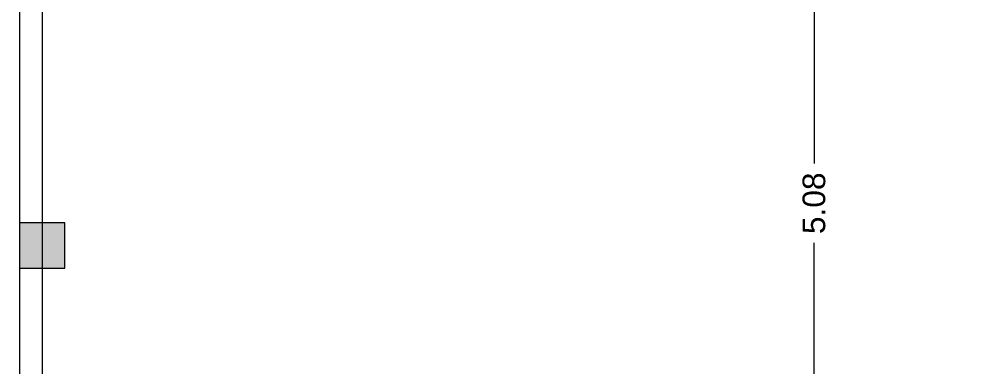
# Model space of a CAD drawing. Header units: metres. Extents: x -355 to 973, y -73 to 238.
# Drawn here: x -304.8 to -296.27, y 103.5 to 106.57 of the extents above; entities that cross this region are included whole.
import ezdxf

# ---------------------------------------------------------------- set-up
doc = ezdxf.new("R2010")
doc.units = ezdxf.units.M
doc.header["$LTSCALE"] = 3
doc.header["$MEASUREMENT"] = 0
doc.linetypes.add('1', pattern=[30, 6, 6, 6, 6, 6])
doc.layers.add('05', color=21, linetype='Continuous', lineweight=5)
doc.layers.add('alaem', color=230, linetype='Continuous', lineweight=5)
doc.styles.get("Standard").update_dxf_attribs({"font": 'arial.ttf'})
doc.dimstyles.new('ahmad', dxfattribs={"dimtxt": 0.2, "dimasz": 0.1375, "dimexe": 0, "dimexo": 0.0625, "dimgap": 0.09, "dimtad": 0, "dimzin": 0, "dimdsep": 46, "dimtxsty": 'Standard', "dimblk": 'OBLIQUE', "dimcen": 0.09, "dimclrd": 245, "dimclrt": 61, "dimadec": 0, "dimazin": 0, "dimtfac": 1, "dimtofl": 0, "dimtmove": 0, "dimatfit": 3, "dimldrblk": 'OBLIQUE', "dimfxl": 0, "dimfxlon": 1, "dimtolj": 1, "dimtzin": 0, "dimlwd": 13, "dimarcsym": 0})

# ---------------------------------------------------------------- blocks, each defined once
blk = doc.blocks.new('fghhyh')
at = {"layer": 'alaem', "linetype": '1'}
h = blk.add_hatch(color=256, dxfattribs=at)
h.dxf.hatch_style = 1
h.paths.add_polyline_path([(280.3961, 190.2964), (280.3961, 190.6964), (279.9961, 190.6964), (279.9961, 190.2964)])
blk.add_lwpolyline([(279.9961, 190.6964), (279.9961, 190.2964), (280.3961, 190.2964), (280.3961, 190.6964)], close=True, dxfattribs=at)
blk = doc.blocks.new('_Oblique')
at = {"color": 0, "linetype": 'ByBlock', "lineweight": -2}
blk.add_line((-0.5, -0.5), (0.5, 0.5), dxfattribs=at)
blk = doc.blocks.new('*D656')
at = {"color": 245, "lineweight": 13, "transparency": 16777216}
for p, q in [((-297.7891, 107.4861), (-297.7891, 105.2953)), ((-297.7891, 102.4046), (-297.7891, 104.5954))]:
    blk.add_line(p, q, dxfattribs=at)
at = {"layer": 'Defpoints', "color": 0, "transparency": 16777216}
for p in [(-300.9202, 107.4861), (-300.9202, 102.4046), (-297.7891, 102.4046)]:
    blk.add_point(p, dxfattribs=at)
at = {"color": 245, "lineweight": 13, "transparency": 16777216, "xscale": 0.1375, "yscale": 0.1375, "zscale": 0.1375}
for p, rotation in [((-297.7891, 107.4861), 90), ((-297.7891, 102.4046), 270)]:
    blk.add_blockref('_Oblique', p, dxfattribs=dict(at, rotation=rotation))
at = {"color": 61, "transparency": 16777216, "insert": (-297.7891, 104.9454), "char_height": 0.2, "attachment_point": 5, "rotation": 90}
blk.add_mtext('\\A1;5.08', dxfattribs=at)

msp = doc.modelspace()

# ---------------------------------------------------------------- linework, layer by layer
at = {"layer": '05', "color": 0, "linetype": '1'}
msp.add_line((-304.7968, 114.8861), (-304.7968, 97.8861), dxfattribs=at)
for points in [[(-291.9198, 97.8861), (-291.9198, 114.8861), (-304.7968, 114.8861), (-304.7968, 97.8861)], [(-292.1198, 107.5861), (-292.1198, 114.6861), (-304.5968, 114.6861), (-304.5968, 102.4046)]]:
    msp.add_lwpolyline(points, dxfattribs=at)

# ---------------------------------------------------------------- block references
at = {"layer": 'alaem', "linetype": '1'}
msp.add_blockref('fghhyh', (-584.7931, -85.9239), dxfattribs=at)

# ---------------------------------------------------------------- dimensions: what is measured, and where the dimension line sits
dim = msp.add_linear_dim(base=(-297.7891, 102.4046), p1=(-300.9202, 107.4861), p2=(-300.9202, 102.4046), angle=90, dimstyle='ahmad')
dim.commit()
dim.dimension.update_dxf_attribs({"geometry": '*D656', "text_midpoint": (-297.7891, 104.9454)})

doc.saveas('drawing.dxf')
